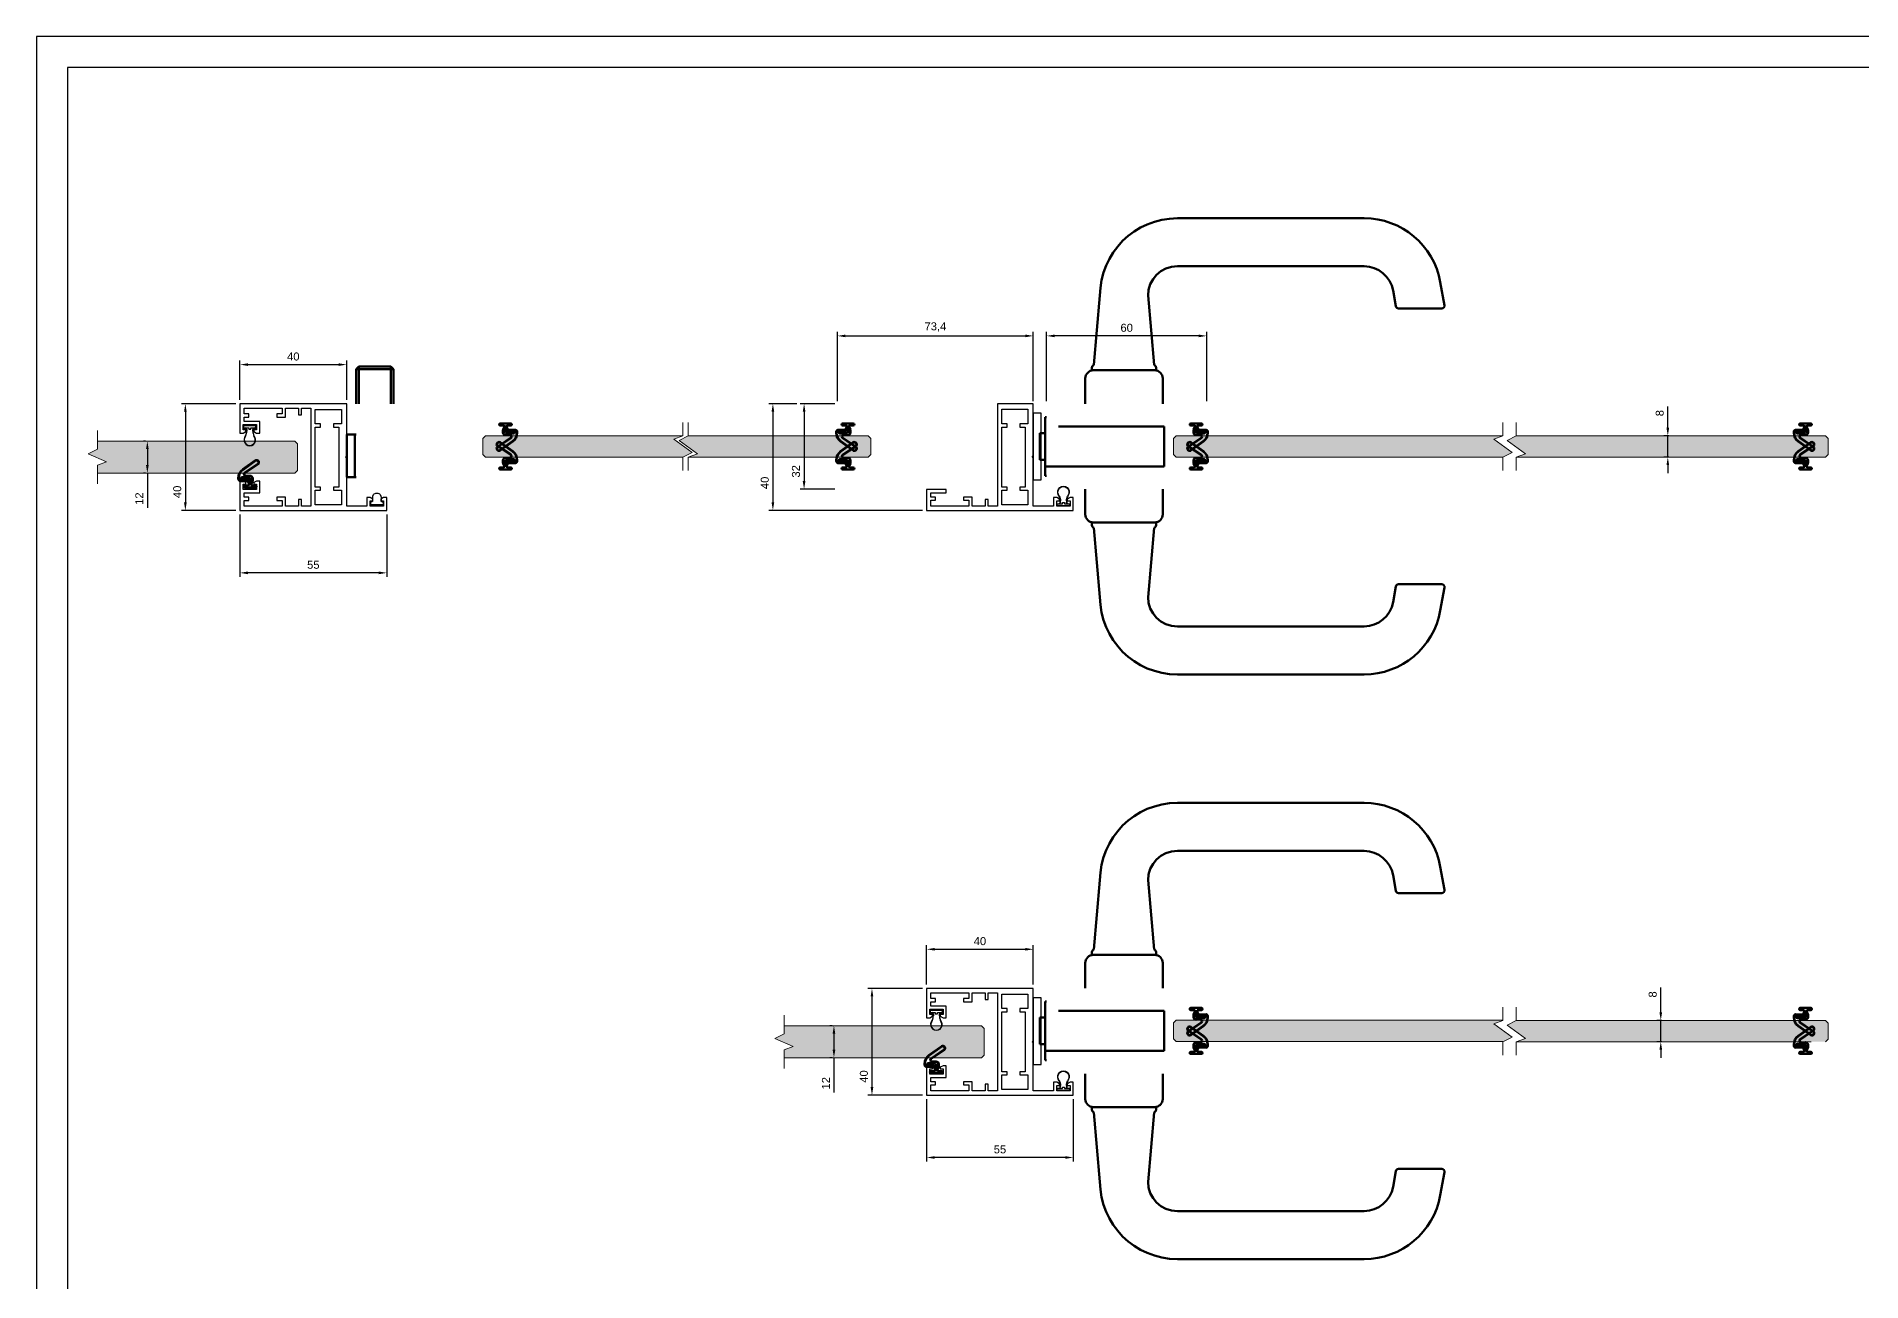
# Model space of a CAD drawing. Header units: millimetres. Extents: x 3290 to 5881, y 194 to 1035.
# Drawn here: x 4684 to 5368, y 569 to 1035 of the extents above; entities that cross this region are included whole.
import ezdxf

# ---------------------------------------------------------------- set-up
doc = ezdxf.new("R2010")
doc.units = ezdxf.units.MM
for name, color, linetype in [('48800_-_L2315', 7, 'Continuous'), ('48800_-_L3000', 7, 'Continuous'), ('Blocchi', 7, 'Continuous'), ('COMP', 41, 'Continuous'), ('FEMMINA_MIR', 7, 'Continuous'), ('MANIGLIA_HOPPE_P', 7, 'Continuous'), ('MASCHIO_MIR', 7, 'Continuous'), ('PARTENZA_VERTICA', 7, 'Continuous'), ('quote', 3, 'Continuous'), ('ROSETTA_PER_MANI', 7, 'Continuous'), ('SERRATURA_OMEC', 7, 'Continuous')]:
    doc.layers.add(name, color=color, linetype=linetype)
doc.layers.add('GLASS & JOINTS', color=250, linetype='Continuous', lineweight=13)
doc.layers.add('GLASS HATCH', color=7, linetype='Continuous', true_color=0xb8ffed, transparency=0.5)
doc.styles.get("Standard").update_dxf_attribs({"font": 'arial.ttf'})
doc.dimstyles.new('ISO-25$0', dxfattribs={"dimtxt": 3, "dimasz": 3, "dimexe": 1.5, "dimexo": 1.5, "dimgap": 1.5, "dimtad": 1, "dimtxsty": 'Standard', "dimcen": 2.5, "dimadec": 0, "dimazin": 0, "dimtfac": 1, "dimtmove": 0, "dimatfit": 3, "dimfxl": 1, "dimarcsym": 0})

# ---------------------------------------------------------------- blocks, each defined once
blk = doc.blocks.new('48750')
at = {"layer": 'COMP'}
for p, q in [((-3.8, 1.56), (-4.38, 1.84)), ((-1.46, 1.14), (-2.05, 1.14)), ((-4.38, -1.84), (-3.8, -1.56)), ((-2.05, -1.14), (-1.46, -1.14))]:
    blk.add_line(p, q, dxfattribs=at)
blk.add_lwpolyline([(-0.95, 1.75, -0.414214), (-1.45, 1.25), (-2.05, 1.25, -0.117054), (-3.75, 1.65), (-4.33, 1.94, 1.622467), (-4.33, -1.94), (-3.75, -1.65, -0.117054), (-2.05, -1.25), (-1.45, -1.25, -0.414214), (-0.95, -1.75), (-0.95, -2.41), (0, -2.41), (0, 2.41), (-0.95, 2.41)], format="xyb", close=True, dxfattribs=at)
blk.add_lwpolyline([(-0.1, 2.32), (-0.85, 2.32), (-0.85, 0.4), (-1.35, 0.4), (-1.35, -0.4), (-0.85, -0.4), (-0.85, -2.31), (-0.1, -2.31)], close=True, dxfattribs=at)
for centre, radius, start, end in [((-5.3, 0), 2.07, 63.29482, 296.70518), ((-2.05, 5.03), 3.89, 243.29482, 270), ((-1.46, 1.75), 0.61, 270, 0), ((-2.05, -5.03), 3.89, 90, 116.70518), ((-1.46, -1.75), 0.61, 0, 90)]:
    blk.add_arc(centre, radius, start, end, dxfattribs=at)
blk = doc.blocks.new('cassaporta Glass')
at = {"color": 4}
for p, q in [((20, 15), (15.2, 15)), ((15.2, 15), (15.2, 13.8)), ((15.2, 13.8), (15.77, 12.75)), ((16.4, 12.75), (16.4, 13.8)), ((16.4, 13.8), (18.4, 13.8)), ((18.4, 13.8), (18.4, 8.8)), ((20, -40), (20, 15)), ((15.77, 9.85), (15.2, 8.8)), ((15.2, 8.8), (15.2, 7.6)), ((15.2, 7.6), (18.4, 7.6)), ((15.77, 12.75), (16.4, 12.75)), ((16.4, 9.85), (15.77, 9.85)), ((16.4, 8.8), (16.4, 9.85)), ((18.4, 8.8), (16.4, 8.8)), ((18.4, 7.6), (18.4, 0)), ((-0.4, 0), (-20, 0)), ((-20, 0), (-20, -40)), ((-17.9, -11.8), (-17.9, -2)), ((-17.9, -2), (-12.45, -2)), ((-12.45, -2), (-12.45, -5)), ((-12.45, -5), (-11.25, -5)), ((-11.25, -5), (-11.25, -3)), ((-11.25, -3), (11.25, -3)), ((0, -0.4), (-0.4, 0)), ((0.4, 0), (0, -0.4)), ((18.4, 0), (0.4, 0)), ((11.25, -3), (11.25, -5)), ((11.25, -5), (12.45, -5)), ((12.45, -5), (12.45, -2)), ((12.45, -2), (17.9, -2)), ((17.9, -2), (17.9, -11.8)), ((-18.4, -16.9), (-18.4, -13.4)), ((-18.4, -13.4), (18.4, -13.4)), ((-12.45, -11.8), (-17.9, -11.8)), ((-11.25, -9.8), (-12.45, -9.8)), ((-12.45, -9.8), (-12.45, -11.8)), ((-11.25, -11.8), (-11.25, -9.8)), ((11.25, -11.8), (-11.25, -11.8)), ((12.45, -9.8), (11.25, -9.8)), ((11.25, -9.8), (11.25, -11.8)), ((12.45, -11.8), (12.45, -9.8)), ((17.9, -11.8), (12.45, -11.8)), ((18.4, -13.4), (18.4, -16.9)), ((-15.9, -16.9), (-18.4, -16.9)), ((-18.4, -22.95), (-18.4, -18.1)), ((-18.4, -18.1), (-15.9, -18.1)), ((-15.9, -18.1), (-15.9, -16.9)), ((18.4, -16.9), (15.9, -16.9)), ((15.9, -16.9), (15.9, -18.1)), ((15.9, -18.1), (18.4, -18.1)), ((18.4, -18.1), (18.4, -22.95)), ((-15, -22.95), (-18.4, -22.95)), ((-18.4, -38.4), (-18.4, -24.15)), ((-18.4, -24.15), (-16.2, -24.15)), ((-16.2, -24.15), (-16.2, -26.15)), ((-16.2, -26.15), (-15, -26.15)), ((-15, -26.15), (-15, -22.95)), ((18.4, -22.95), (15, -22.95)), ((15, -22.95), (15, -26.15)), ((15, -26.15), (16.2, -26.15)), ((16.2, -26.15), (16.2, -24.15)), ((16.2, -24.15), (18.4, -24.15)), ((18.4, -24.15), (18.4, -38.4)), ((-9, -32.6), (-13.4, -32.6)), ((-13.4, -32.6), (-13.4, -38.4)), ((-12.2, -38.8), (-12.2, -33.8)), ((-12.2, -33.8), (-10.2, -33.8)), ((-10.2, -33.8), (-10.2, -34.85)), ((-9.58, -34.85), (-9, -33.8)), ((-9, -33.8), (-9, -32.6)), ((13.4, -32.6), (9, -32.6)), ((9, -32.6), (9, -33.8)), ((9, -33.8), (9.57, -34.85)), ((10.2, -34.85), (10.2, -33.8)), ((10.2, -33.8), (12.2, -33.8)), ((12.2, -33.8), (12.2, -38.8)), ((13.4, -38.4), (13.4, -32.6)), ((-20, -40), (-9, -40)), ((-16.2, -38.4), (-18.4, -38.4)), ((-15, -36.7), (-16.2, -36.7)), ((-16.2, -36.7), (-16.2, -38.4)), ((-15, -38.4), (-15, -36.7)), ((-13.4, -38.4), (-15, -38.4)), ((-10.2, -38.8), (-12.2, -38.8)), ((-10.2, -34.85), (-9.58, -34.85)), ((-9.58, -37.75), (-10.2, -37.75)), ((-10.2, -37.75), (-10.2, -38.8)), ((-9, -38.8), (-9.58, -37.75)), ((-9, -40), (-9, -38.8)), ((9.57, -37.75), (9, -38.8)), ((9, -38.8), (9, -40)), ((9, -40), (20, -40)), ((9.57, -34.85), (10.2, -34.85)), ((10.2, -37.75), (9.57, -37.75)), ((10.2, -38.8), (10.2, -37.75)), ((12.2, -38.8), (10.2, -38.8)), ((15, -38.4), (13.4, -38.4)), ((16.2, -36.7), (15, -36.7)), ((15, -36.7), (15, -38.4)), ((16.2, -38.4), (16.2, -36.7)), ((18.4, -38.4), (16.2, -38.4))]:
    blk.add_line(p, q, dxfattribs=at)
blk = doc.blocks.new('cerniera bilico')
at = {"layer": 'FEMMINA_MIR', "color": 7, "linetype": 'Continuous', "lineweight": 50}
for p, q in [((-16.5, 33.5), (-17.5, 32.5)), ((-17.5, 32.5), (-17.5, 19.5)), ((-16.5, 32.5), (-17.5, 32.5)), ((-4.5, 33.5), (-16.5, 33.5)), ((-16.5, 33.5), (-16.5, 32.5)), ((-16.5, 32.5), (-4.5, 32.5)), ((-16.5, 19.5), (-16.5, 32.5)), ((-3.5, 32.5), (-4.5, 33.5)), ((-4.5, 32.5), (-4.5, 33.5)), ((-4.5, 32.5), (-4.5, 19.5)), ((-3.5, 32.5), (-4.5, 32.5)), ((-3.5, 19.5), (-3.5, 32.5))]:
    blk.add_line(p, q, dxfattribs=at)
at = {"layer": 'MASCHIO_MIR', "color": 7, "linetype": 'Continuous', "lineweight": 50}
for p, q in [((-3, 8), (-3.5, 8)), ((-3, -8), (-3, 8)), ((0, 8), (-3, 8)), ((0, 8), (0, -8)), ((-3.5, -8), (-3, -8)), ((0, -8), (-3, -8))]:
    blk.add_line(p, q, dxfattribs=at)
blk = doc.blocks.new('Cartiglio A3')
at = {"color": 6}
for points in [[(0, 726.876), (0, 0), (1034.376, 0), (1034.376, 726.876)], [(10, 716.876), (10, 10), (1024.376, 10), (1024.376, 716.876)]]:
    blk.add_lwpolyline(points, close=True, dxfattribs=at)
blk = doc.blocks.new('*D106')
at = {"layer": 'Defpoints', "color": 0, "transparency": 16777216}
for p in [(5057.65, 693.27), (5017.65, 678.6), (5057.65, 678.6)]:
    blk.add_point(p, dxfattribs=at)
at = {"layer": 'quote', "color": 0, "lineweight": -2, "transparency": 16777216}
for p, q in [((5017.65, 680.1), (5017.65, 694.77)), ((5020.65, 693.27), (5054.65, 693.27)), ((5057.65, 680.1), (5057.65, 694.77))]:
    blk.add_line(p, q, dxfattribs=at)
at = {"layer": 'quote', "color": 0, "transparency": 16777216}
for points in [[(5020.65, 693.77), (5020.65, 692.77), (5017.65, 693.27)], [(5054.65, 693.77), (5054.65, 692.77), (5057.65, 693.27)]]:
    blk.add_solid(points, dxfattribs=at)
at = {"layer": 'quote', "color": 0, "transparency": 16777216, "insert": (5037.65, 696.3), "char_height": 3, "attachment_point": 5}
blk.add_mtext('40', dxfattribs=at)
blk = doc.blocks.new('*D107')
at = {"layer": 'Defpoints', "color": 0, "transparency": 16777216}
for p in [(5017.65, 638.6), (5072.65, 638.6), (5017.65, 615.21)]:
    blk.add_point(p, dxfattribs=at)
at = {"layer": 'quote', "color": 0, "lineweight": -2, "transparency": 16777216}
for p, q in [((5017.65, 637.1), (5017.65, 613.71)), ((5072.65, 637.1), (5072.65, 613.71)), ((5069.65, 615.21), (5020.65, 615.21))]:
    blk.add_line(p, q, dxfattribs=at)
at = {"layer": 'quote', "color": 0, "transparency": 16777216}
for points in [[(5020.65, 615.71), (5020.65, 614.71), (5017.65, 615.21)], [(5069.65, 615.71), (5069.65, 614.71), (5072.65, 615.21)]]:
    blk.add_solid(points, dxfattribs=at)
at = {"layer": 'quote', "color": 0, "transparency": 16777216, "insert": (5045.15, 618.24), "char_height": 3, "attachment_point": 5}
blk.add_mtext('55', dxfattribs=at)
blk = doc.blocks.new('*D108')
at = {"layer": 'Defpoints', "color": 0, "transparency": 16777216}
for p in [(5017.65, 678.6), (4997.18, 638.6), (5017.65, 638.6)]:
    blk.add_point(p, dxfattribs=at)
at = {"layer": 'quote', "color": 0, "lineweight": -2, "transparency": 16777216}
for p, q in [((5016.15, 678.6), (4995.68, 678.6)), ((4997.18, 675.6), (4997.18, 641.6)), ((5016.15, 638.6), (4995.68, 638.6))]:
    blk.add_line(p, q, dxfattribs=at)
at = {"layer": 'quote', "color": 0, "transparency": 16777216}
for points in [[(4996.68, 675.6), (4997.68, 675.6), (4997.18, 678.6)], [(4996.68, 641.6), (4997.68, 641.6), (4997.18, 638.6)]]:
    blk.add_solid(points, dxfattribs=at)
at = {"layer": 'quote', "color": 0, "transparency": 16777216, "insert": (4994.15, 645.57), "char_height": 3, "attachment_point": 5, "rotation": 90}
blk.add_mtext('40', dxfattribs=at)
blk = doc.blocks.new('*D84')
at = {"layer": 'Defpoints', "color": 0, "transparency": 16777216}
for p in [(5292.83, 666.6), (5294.73, 666.6), (5294.73, 658.6)]:
    blk.add_point(p, dxfattribs=at)
at = {"layer": 'quote', "color": 0, "lineweight": -2, "transparency": 16777216}
for p, q in [((5292.83, 669.6), (5292.83, 678.91)), ((5293.23, 666.6), (5291.33, 666.6)), ((5292.83, 658.6), (5292.83, 666.6)), ((5293.23, 658.6), (5291.33, 658.6)), ((5292.83, 655.6), (5292.83, 652.6))]:
    blk.add_line(p, q, dxfattribs=at)
at = {"layer": 'quote', "color": 0, "transparency": 16777216}
for points in [[(5292.33, 669.6), (5293.33, 669.6), (5292.83, 666.6)], [(5292.33, 655.6), (5293.33, 655.6), (5292.83, 658.6)]]:
    blk.add_solid(points, dxfattribs=at)
at = {"layer": 'quote', "color": 0, "transparency": 16777216, "insert": (5289.8, 675.76), "char_height": 3, "attachment_point": 5, "rotation": 90}
blk.add_mtext(' 8', dxfattribs=at)
blk = doc.blocks.new('*D85')
at = {"layer": 'Defpoints', "color": 0, "transparency": 16777216}
for p in [(5295.47, 885.76), (5297.37, 885.76), (5297.37, 877.76)]:
    blk.add_point(p, dxfattribs=at)
at = {"layer": 'quote', "color": 0, "lineweight": -2, "transparency": 16777216}
for p, q in [((5295.47, 888.76), (5295.47, 896.74)), ((5295.87, 885.76), (5293.97, 885.76)), ((5295.47, 877.76), (5295.47, 885.76)), ((5295.87, 877.76), (5293.97, 877.76)), ((5295.47, 874.76), (5295.47, 871.76))]:
    blk.add_line(p, q, dxfattribs=at)
at = {"layer": 'quote', "color": 0, "transparency": 16777216}
for points in [[(5294.97, 888.76), (5295.97, 888.76), (5295.47, 885.76)], [(5294.97, 874.76), (5295.97, 874.76), (5295.47, 877.76)]]:
    blk.add_solid(points, dxfattribs=at)
at = {"layer": 'quote', "color": 0, "transparency": 16777216, "insert": (5292.44, 894.25), "char_height": 3, "attachment_point": 5, "rotation": 90}
blk.add_mtext('8', dxfattribs=at)
blk = doc.blocks.new('*D90')
at = {"layer": 'Defpoints', "color": 0, "transparency": 16777216}
for p in [(4726.37, 883.76), (4725.58, 871.76), (4726.37, 871.76)]:
    blk.add_point(p, dxfattribs=at)
at = {"layer": 'quote', "color": 0, "lineweight": -2, "transparency": 16777216}
for p, q in [((4724.87, 883.76), (4724.08, 883.76)), ((4725.58, 880.76), (4725.58, 874.76)), ((4724.87, 871.76), (4724.08, 871.76)), ((4725.58, 871.76), (4725.58, 858.7))]:
    blk.add_line(p, q, dxfattribs=at)
at = {"layer": 'quote', "color": 0, "transparency": 16777216}
for points in [[(4725.08, 880.76), (4726.08, 880.76), (4725.58, 883.76)], [(4725.08, 874.76), (4726.08, 874.76), (4725.58, 871.76)]]:
    blk.add_solid(points, dxfattribs=at)
at = {"layer": 'quote', "color": 0, "transparency": 16777216, "insert": (4722.57, 862.19), "char_height": 3, "attachment_point": 5, "rotation": 90}
blk.add_mtext('12 ', dxfattribs=at)
blk = doc.blocks.new('*D91')
at = {"layer": 'Defpoints', "color": 0, "transparency": 16777216}
for p in [(4800.29, 912.43), (4760.29, 897.76), (4800.29, 897.76)]:
    blk.add_point(p, dxfattribs=at)
at = {"layer": 'quote', "color": 0, "lineweight": -2, "transparency": 16777216}
for p, q in [((4760.29, 899.26), (4760.29, 913.93)), ((4763.29, 912.43), (4797.29, 912.43)), ((4800.29, 899.26), (4800.29, 913.93))]:
    blk.add_line(p, q, dxfattribs=at)
at = {"layer": 'quote', "color": 0, "transparency": 16777216}
for points in [[(4763.29, 912.93), (4763.29, 911.93), (4760.29, 912.43)], [(4797.29, 912.93), (4797.29, 911.93), (4800.29, 912.43)]]:
    blk.add_solid(points, dxfattribs=at)
at = {"layer": 'quote', "color": 0, "transparency": 16777216, "insert": (4780.29, 915.46), "char_height": 3, "attachment_point": 5}
blk.add_mtext('40', dxfattribs=at)
blk = doc.blocks.new('*D92')
at = {"layer": 'Defpoints', "color": 0, "transparency": 16777216}
for p in [(4760.29, 857.76), (4815.29, 857.76), (4760.29, 834.37)]:
    blk.add_point(p, dxfattribs=at)
at = {"layer": 'quote', "color": 0, "lineweight": -2, "transparency": 16777216}
for p, q in [((4760.29, 856.26), (4760.29, 832.87)), ((4815.29, 856.26), (4815.29, 832.87)), ((4812.29, 834.37), (4763.29, 834.37))]:
    blk.add_line(p, q, dxfattribs=at)
at = {"layer": 'quote', "color": 0, "transparency": 16777216}
for points in [[(4763.29, 834.87), (4763.29, 833.87), (4760.29, 834.37)], [(4812.29, 834.87), (4812.29, 833.87), (4815.29, 834.37)]]:
    blk.add_solid(points, dxfattribs=at)
at = {"layer": 'quote', "color": 0, "transparency": 16777216, "insert": (4787.79, 837.39), "char_height": 3, "attachment_point": 5}
blk.add_mtext('55', dxfattribs=at)
blk = doc.blocks.new('*D93')
at = {"layer": 'Defpoints', "color": 0, "transparency": 16777216}
for p in [(4760.29, 897.76), (4739.83, 857.76), (4760.29, 857.76)]:
    blk.add_point(p, dxfattribs=at)
at = {"layer": 'quote', "color": 0, "lineweight": -2, "transparency": 16777216}
for p, q in [((4758.79, 897.76), (4738.33, 897.76)), ((4739.83, 894.76), (4739.83, 860.76)), ((4758.79, 857.76), (4738.33, 857.76))]:
    blk.add_line(p, q, dxfattribs=at)
at = {"layer": 'quote', "color": 0, "transparency": 16777216}
for points in [[(4739.33, 894.76), (4740.33, 894.76), (4739.83, 897.76)], [(4739.33, 860.76), (4740.33, 860.76), (4739.83, 857.76)]]:
    blk.add_solid(points, dxfattribs=at)
at = {"layer": 'quote', "color": 0, "transparency": 16777216, "insert": (4736.8, 864.73), "char_height": 3, "attachment_point": 5, "rotation": 90}
blk.add_mtext('40', dxfattribs=at)
blk = doc.blocks.new('*D98')
at = {"layer": 'Defpoints', "color": 0, "transparency": 16777216}
for p in [(5057.65, 923.2), (4984.25, 897.26), (5057.65, 897.26)]:
    blk.add_point(p, dxfattribs=at)
at = {"layer": 'quote', "color": 0, "lineweight": -2, "transparency": 16777216}
for p, q in [((4984.25, 898.76), (4984.25, 924.7)), ((5057.65, 898.76), (5057.65, 924.7)), ((4987.25, 923.2), (5054.65, 923.2))]:
    blk.add_line(p, q, dxfattribs=at)
at = {"layer": 'quote', "color": 0, "transparency": 16777216}
for points in [[(4987.25, 923.7), (4987.25, 922.7), (4984.25, 923.2)], [(5054.65, 923.7), (5054.65, 922.7), (5057.65, 923.2)]]:
    blk.add_solid(points, dxfattribs=at)
at = {"layer": 'quote', "color": 0, "transparency": 16777216, "insert": (5020.95, 926.51), "char_height": 3, "attachment_point": 5}
blk.add_mtext('73,4', dxfattribs=at)
blk = doc.blocks.new('*D99')
at = {"layer": 'Defpoints', "color": 0, "transparency": 16777216}
for p in [(5062.65, 923.2), (5062.65, 897.29), (5122.65, 897.29)]:
    blk.add_point(p, dxfattribs=at)
at = {"layer": 'quote', "color": 0, "lineweight": -2, "transparency": 16777216}
for p, q in [((5062.65, 898.79), (5062.65, 924.7)), ((5122.65, 898.79), (5122.65, 924.7)), ((5119.65, 923.2), (5065.65, 923.2))]:
    blk.add_line(p, q, dxfattribs=at)
at = {"layer": 'quote', "color": 0, "transparency": 16777216}
for points in [[(5065.65, 923.7), (5065.65, 922.7), (5062.65, 923.2)], [(5119.65, 923.7), (5119.65, 922.7), (5122.65, 923.2)]]:
    blk.add_solid(points, dxfattribs=at)
at = {"layer": 'quote', "color": 0, "transparency": 16777216, "insert": (5092.65, 926.23), "char_height": 3, "attachment_point": 5}
blk.add_mtext('60', dxfattribs=at)
blk = doc.blocks.new('*D100')
at = {"layer": 'Defpoints', "color": 0, "transparency": 16777216}
for p in [(4984.75, 897.76), (4971.74, 865.76), (4984.75, 865.76)]:
    blk.add_point(p, dxfattribs=at)
at = {"layer": 'quote', "color": 0, "lineweight": -2, "transparency": 16777216}
for p, q in [((4983.25, 897.76), (4970.24, 897.76)), ((4971.74, 894.76), (4971.74, 868.76)), ((4983.25, 865.76), (4970.24, 865.76))]:
    blk.add_line(p, q, dxfattribs=at)
at = {"layer": 'quote', "color": 0, "transparency": 16777216}
for points in [[(4971.24, 894.76), (4972.24, 894.76), (4971.74, 897.76)], [(4971.24, 868.76), (4972.24, 868.76), (4971.74, 865.76)]]:
    blk.add_solid(points, dxfattribs=at)
at = {"layer": 'quote', "color": 0, "transparency": 16777216, "insert": (4968.7, 872.43), "char_height": 3, "attachment_point": 5, "rotation": 90}
blk.add_mtext('32', dxfattribs=at)
blk = doc.blocks.new('*D134')
at = {"layer": 'Defpoints', "color": 0, "transparency": 16777216}
for p in [(4970.49, 897.76), (4960.04, 857.79), (5017.65, 857.79)]:
    blk.add_point(p, dxfattribs=at)
at = {"layer": 'quote', "color": 0, "lineweight": -2, "transparency": 16777216}
for p, q in [((4968.99, 897.76), (4958.54, 897.76)), ((4960.04, 894.76), (4960.04, 860.79)), ((5016.15, 857.79), (4958.54, 857.79))]:
    blk.add_line(p, q, dxfattribs=at)
at = {"layer": 'quote', "color": 0, "transparency": 16777216}
for points in [[(4959.54, 894.76), (4960.54, 894.76), (4960.04, 897.76)], [(4959.54, 860.79), (4960.54, 860.79), (4960.04, 857.79)]]:
    blk.add_solid(points, dxfattribs=at)
at = {"layer": 'quote', "color": 0, "transparency": 16777216, "insert": (4957.01, 868.1), "char_height": 3, "attachment_point": 5, "rotation": 90}
blk.add_mtext('40', dxfattribs=at)
blk = doc.blocks.new('guarnizione 48400')
at = {"color": 2}
for p, q in [((5302.44, -554.77), (5302.44, -556.02)), ((5305.16, -556.02), (5305.16, -554.75))]:
    blk.add_line(p, q, dxfattribs=at)
blk.add_lwpolyline([(5305.49, -554.51), (5305.8, -554.51), (5305.8, -553.53), (5301.8, -553.53), (5301.8, -554.52), (5302.11, -554.51)], dxfattribs=at)
for centre, radius, start, end in [((5302.14, -554.88), 0.37, 65.58091, 94.47944), ((5302.19, -554.77), 0.251, 33.61153, 65.40027), ((5302.19, -554.77), 0.252, 1.89589, 33.61466), ((5305.4, -554.77), 0.241, 133.60264, 176.77436), ((5305.45, -554.85), 0.337, 107.17697, 130.29414), ((5305.45, -554.85), 0.337, 84.03383, 107.17436), ((5303.81, -555.96), 1.37, 182.30304, 207.30672), ((5303.8, -555.96), 1.36, 207.30439, 232.34747), ((5303.8, -555.97), 1.36, 232.34848, 257.43836), ((5303.8, -555.97), 1.36, 257.44201, 282.55245), ((5303.8, -555.97), 1.36, 282.5561, 307.64599), ((5303.8, -555.96), 1.36, 307.647, 332.69009), ((5303.8, -555.96), 1.37, 332.68776, 357.69145)]:
    blk.add_arc(centre, radius, start, end, dxfattribs=at)
blk = doc.blocks.new('48800')
at = {"layer": '48800_-_L3000', "linetype": 'Continuous', "lineweight": 5}
h = blk.add_hatch(dxfattribs=at)
h.set_pattern_fill('LINE', color=3, scale=2, angle=45, style=0)
h.set_pattern_definition([(45, (-6239.775, -3270.2284), (-4.490128, 4.490128), [])])
edge = h.paths.add_edge_path()
edge.add_arc((9.4, 2.41), 0.897, 334.12953, 494.36432)
edge.add_line((8.77, 3.05), (5.44, -1.86))
edge.add_arc((4.92, -1.52), 0.632, 270, 326.69915, ccw=False)
edge.add_arc((5, -1.51), 0.64, 180.31288, 262.86787, ccw=False)
edge.add_line((4.36, -1.52), (4.39, -0.03))
edge.add_arc((3.39, -0.03), 1, 0, 90)
edge.add_line((3.39, 0.97), (2.4, 0.97))
edge.add_arc((2.4, 0.71), 0.253, 90, 120)
edge.add_line((2.27, 0.93), (1.59, 0.54))
edge.add_arc((1.47, 0.76), 0.253, 270, 300, ccw=False)
edge.add_line((1.47, 0.51), (1.01, 0.51))
edge.add_line((1.01, 0.51), (1.01, 0.41))
edge.add_line((1.01, 0.41), (1.47, 0.41))
edge.add_arc((1.47, 0.76), 0.353, 270, 300)
edge.add_line((1.64, 0.45), (2.32, 0.85))
edge.add_arc((2.4, 0.71), 0.153, 90, 120, ccw=False)
edge.add_line((2.4, 0.87), (3.39, 0.87))
edge.add_arc((3.39, -0.03), 0.9, 0.06989, 90, ccw=False)
edge.add_line((4.29, -0.03), (4.26, -1.51))
edge.add_arc((5, -1.51), 0.74, 180.20051, 263.35004)
edge.add_arc((4.92, -1.52), 0.732, 269.51182, 326.6433)
edge.add_line((5.53, -1.92), (8.85, 2.99))
edge.add_arc((9.4, 2.41), 0.797, -25.27845, 133.65847, ccw=False)
edge.add_line((10.12, 2.07), (6.71, -2.69))
edge.add_arc((3.54, -0.42), 3.9, 270, 324.43426, ccw=False)
edge.add_line((3.54, -4.32), (3.25, -4.32))
edge.add_arc((3.27, -3.48), 0.839, 196.69401, 268.73177, ccw=False)
edge.add_line((2.47, -3.72), (2.5, -1.15))
edge.add_arc((2.15, -1.15), 0.353, 359.88621, 420)
edge.add_line((2.32, -0.85), (1.64, -0.45))
edge.add_arc((1.47, -0.76), 0.353, 60, 90)
edge.add_line((1.47, -0.41), (1.01, -0.41))
edge.add_line((1.01, -0.41), (1.01, -0.51))
edge.add_line((1.01, -0.51), (1.47, -0.51))
edge.add_arc((1.47, -0.76), 0.253, 60, 90, ccw=False)
edge.add_line((1.59, -0.54), (2.27, -0.93))
edge.add_arc((2.15, -1.15), 0.253, 0, 60, ccw=False)
edge.add_line((2.4, -1.15), (2.37, -3.74))
edge.add_arc((3.27, -3.48), 0.939, 195.73271, 268.8012)
edge.add_line((3.25, -4.42), (3.54, -4.42))
edge.add_arc((3.54, -0.42), 4, 270, 324.43426)
edge.add_line((6.8, -2.75), (10.2, 2.02))
at = {"layer": '48800_-_L2315', "color": 3, "linetype": 'Continuous', "lineweight": 50}
for p, q in [((2.37, 0.86), (2.37, 0.81)), ((2.37, 0.38), (2.37, 0.33)), ((3.25, 0.87), (3.25, 0.82)), ((2.37, -0.45), (2.37, -0.5)), ((2.37, -0.81), (2.37, -0.88)), ((3.25, -0.09), (3.25, -0.17)), ((3.25, -3.38), (3.25, -3.43)), ((3.25, -4.27), (3.25, -4.32))]:
    blk.add_line(p, q, dxfattribs=at)
at = {"layer": '48800_-_L3000', "color": 3, "linetype": 'Continuous', "lineweight": 50}
for p, q in [((0, 2.02), (0, -2.02)), ((0.76, 0.63), (0.76, 2.02)), ((1.47, 0.51), (1.01, 0.51)), ((1.01, 0.51), (1.01, 0.41)), ((1.01, 0.41), (1.47, 0.41)), ((1.96, 0.38), (1.01, 0.38)), ((2.27, 0.93), (1.59, 0.54)), ((1.64, 0.45), (2.32, 0.85)), ((2.35, 0.8), (1.7, 0.43)), ((1.7, 0.43), (1.96, 0.43)), ((3.39, 0.97), (2.4, 0.97)), ((2.4, 0.87), (3.39, 0.87)), ((3.39, 0.82), (2.4, 0.82)), ((8.77, 3.05), (5.44, -1.86)), ((5.53, -1.92), (8.85, 2.99)), ((8.88, 2.95), (5.57, -1.95)), ((6.67, -2.66), (10.07, 2.09)), ((10.12, 2.07), (6.71, -2.69)), ((6.8, -2.75), (10.2, 2.02)), ((0.76, -2.02), (0.76, -0.63)), ((1.01, -0.38), (2, -0.38)), ((1.47, -0.41), (1.01, -0.41)), ((1.01, -0.41), (1.01, -0.51)), ((1.01, -0.51), (1.47, -0.51)), ((1.59, -0.54), (2.27, -0.93)), ((2.32, -0.85), (1.64, -0.45)), ((2, -0.43), (1.7, -0.43)), ((1.7, -0.43), (2.35, -0.8)), ((2.4, -1.15), (2.37, -3.74)), ((2.47, -3.72), (2.5, -1.15)), ((2.55, -1.15), (2.52, -3.72)), ((2.95, -3.02), (2.95, -1.38)), ((3, -1.38), (3, -3.02)), ((3.25, -4.27), (3.54, -4.27)), ((3.54, -4.32), (3.25, -4.32)), ((3.25, -4.42), (3.54, -4.42)), ((3.76, -3.02), (3.76, -1.42)), ((3.81, -1.42), (3.81, -3.02)), ((4.21, -1.51), (4.24, -0.03)), ((4.29, -0.03), (4.26, -1.51)), ((4.36, -1.52), (4.39, -0.03))]:
    blk.add_line(p, q, dxfattribs=at)
for centre, radius, start, end in [((0.38, 2.02), 0.379, 0, 180), ((1.01, 0.63), 0.253, 180, 270), ((1.47, 0.76), 0.253, 270, 300), ((1.47, 0.76), 0.353, 270, 300), ((1.96, -1.42), 1.85, 0, 90), ((1.96, -1.42), 1.8, 0, 90), ((2.4, 0.71), 0.253, 90, 120), ((2.4, 0.71), 0.153, 90, 120), ((2.4, 0.71), 0.103, 90, 120), ((3.39, -0.03), 1, 0, 90), ((3.39, -0.03), 0.9, 0.06989, 90), ((3.39, -0.03), 0.85, 0.10937, 90), ((9.4, 2.41), 0.897, 334.12953, 134.36432), ((9.4, 2.41), 0.797, 334.72155, 133.65847), ((9.4, 2.41), 0.747, 335.06135, 133.25328), ((0.38, -2.02), 0.379, 180, 0), ((1.01, -0.63), 0.253, 90, 180), ((1.47, -0.76), 0.353, 60, 90), ((1.47, -0.76), 0.253, 60, 90), ((2, -1.38), 1, 0, 90), ((2, -1.38), 0.95, 0, 90), ((2.15, -1.15), 0.253, 0, 60), ((2.15, -1.15), 0.353, 359.88621, 60), ((2.15, -1.15), 0.403, 359.84598, 60), ((3.27, -3.48), 0.939, 195.73271, 268.8012), ((3.27, -3.48), 0.839, 196.69401, 268.73177), ((3.27, -3.48), 0.789, 197.24238, 268.6922), ((3.38, -3.02), 0.429, 180, 0), ((3.38, -3.02), 0.379, 180, 0), ((3.54, -0.42), 3.85, 270, 324.43426), ((3.54, -0.42), 3.9, 270, 324.43426), ((3.54, -0.42), 4, 270, 324.43426), ((5, -1.51), 0.79, 180.15251, 263.54516), ((5, -1.51), 0.74, 180.20051, 263.35004), ((5, -1.51), 0.64, 180.31288, 262.86787), ((4.92, -1.52), 0.732, 269.51182, 326.6433), ((4.92, -1.52), 0.782, 269.31452, 326.61948), ((4.92, -1.52), 0.632, 270, 326.69915)]:
    blk.add_arc(centre, radius, start, end, dxfattribs=at)
at = {"layer": 'PARTENZA_VERTICA', "color": 3, "linetype": 'Continuous', "lineweight": 50}
for p, q in [((2.2, 0.72), (2.2, 0.77)), ((2.2, 0.36), (2.2, 0.41)), ((2.2, -0.45), (2.2, -0.4)), ((2.2, -0.77), (2.2, -0.72))]:
    blk.add_line(p, q, dxfattribs=at)
blk = doc.blocks.new('*D135')
at = {"layer": 'Defpoints', "color": 0, "transparency": 16777216}
for p in [(4983.72, 664.6), (4982.93, 652.6), (4983.72, 652.6)]:
    blk.add_point(p, dxfattribs=at)
at = {"layer": 'quote', "color": 0, "lineweight": -2, "transparency": 16777216}
for p, q in [((4982.22, 664.6), (4981.43, 664.6)), ((4982.93, 661.6), (4982.93, 655.6)), ((4982.22, 652.6), (4981.43, 652.6)), ((4982.93, 652.6), (4982.93, 639.54))]:
    blk.add_line(p, q, dxfattribs=at)
at = {"layer": 'quote', "color": 0, "transparency": 16777216}
for points in [[(4982.43, 661.6), (4983.43, 661.6), (4982.93, 664.6)], [(4982.43, 655.6), (4983.43, 655.6), (4982.93, 652.6)]]:
    blk.add_solid(points, dxfattribs=at)
at = {"layer": 'quote', "color": 0, "transparency": 16777216, "insert": (4979.92, 643.03), "char_height": 3, "attachment_point": 5, "rotation": 90}
blk.add_mtext('12 ', dxfattribs=at)

msp = doc.modelspace()

# ---------------------------------------------------------------- hatches: boundary and pattern name
at = {"layer": 'GLASS HATCH'}
h = msp.add_hatch(color=256, dxfattribs=at)
h.dxf.hatch_style = 1
h.paths.add_polyline_path([(4780.894, 871.759), (4781.894, 872.759), (4781.894, 882.759), (4780.894, 883.759), (4706.889, 883.759), (4706.889, 880.777), (4703.454, 879.027), (4710.323, 876.027), (4706.889, 874.777), (4706.889, 871.759)])
h = msp.add_hatch(color=256, dxfattribs=at)
h.dxf.hatch_style = 1
h.paths.add_polyline_path([(4926.335, 877.795), (4929.734, 879.527), (4922.866, 884.527), (4926.3, 885.777), (4926.3, 885.795), (4852.294, 885.795), (4851.294, 884.795), (4851.294, 878.795), (4852.294, 877.795)])
h = msp.add_hatch(color=256, dxfattribs=at)
h.dxf.hatch_style = 1
h.paths.add_polyline_path([(4995.746, 877.759), (4996.746, 878.759), (4996.746, 884.759), (4995.746, 885.759), (4928.3, 885.777), (4924.866, 884.027), (4931.734, 879.027), (4928.3, 877.759), (4941.647, 877.759)])
h = msp.add_hatch(color=256, dxfattribs=at)
h.dxf.hatch_style = 1
h.paths.add_polyline_path([(5233.651, 877.795), (5237.086, 879.545), (5230.217, 884.545), (5233.651, 885.795), (5235.151, 885.795), (5111.146, 885.795), (5110.146, 884.795), (5110.146, 878.795), (5111.146, 877.795)])
h = msp.add_hatch(color=256, dxfattribs=at)
h.dxf.hatch_style = 1
h.paths.add_polyline_path([(5354.597, 877.759), (5355.597, 878.759), (5355.597, 884.759), (5354.597, 885.759), (5238.651, 885.759), (5235.217, 884.009), (5242.086, 879.009), (5238.651, 877.759), (5250.498, 877.759)])
h = msp.add_hatch(color=256, dxfattribs=at)
h.dxf.hatch_style = 1
h.paths.add_polyline_path([(5038.246, 652.6), (5039.246, 653.6), (5039.246, 663.6), (5038.246, 664.6), (4964.24, 664.6), (4964.24, 661.618), (4960.806, 659.868), (4967.674, 656.868), (4964.24, 655.618), (4964.24, 652.6)])
h = msp.add_hatch(color=256, dxfattribs=at)
h.dxf.hatch_style = 1
h.paths.add_polyline_path([(5111.146, 666.636), (5110.146, 665.636), (5110.146, 659.636), (5111.146, 658.636), (5233.687, 658.636), (5237.086, 660.368), (5230.217, 665.368), (5233.651, 666.618), (5233.651, 666.636)])
h = msp.add_hatch(color=256, dxfattribs=at)
h.dxf.hatch_style = 1
h.paths.add_polyline_path([(5354.597, 658.6), (5355.597, 659.6), (5355.597, 665.6), (5354.597, 666.601), (5238.651, 666.618), (5235.217, 664.868), (5242.086, 659.868), (5238.651, 658.6)])

# ---------------------------------------------------------------- linework, layer by layer
at = {"color": 5}
for points in [[(5071.446, 861.395), (5071.446, 859.395), (5066.446, 859.395), (5066.446, 861.395), (5067.496, 861.395), (5067.496, 862.02), (5066.446, 862.595), (5065.246, 862.595), (5065.246, 859.395), (5057.646, 859.395), (5057.646, 877.395), (5057.246, 877.795), (5057.646, 878.195), (5057.646, 897.795), (5044.246, 897.795), (5044.246, 859.395), (5040.746, 859.395), (5040.746, 861.895), (5039.546, 861.895), (5039.546, 859.395), (5034.696, 859.395), (5034.696, 862.795), (5031.496, 862.795), (5031.496, 861.595), (5033.496, 861.595), (5033.496, 859.395), (5019.246, 859.395), (5019.246, 861.595), (5020.946, 861.595), (5020.946, 862.795), (5019.246, 862.795), (5019.246, 864.395), (5025.046, 864.395), (5025.046, 865.595), (5017.646, 865.595), (5017.646, 857.795), (5072.646, 857.795), (5072.646, 862.595), (5071.446, 862.595), (5070.396, 862.02), (5070.396, 861.395)], [(5055.646, 895.695), (5055.646, 890.245), (5052.646, 890.245), (5052.646, 889.045), (5054.646, 889.045), (5054.646, 866.545), (5052.646, 866.545), (5052.646, 865.345), (5055.646, 865.345), (5055.646, 859.895), (5045.846, 859.895), (5045.846, 865.345), (5047.846, 865.345), (5047.846, 866.545), (5045.846, 866.545), (5045.846, 889.045), (5047.846, 889.045), (5047.846, 890.245), (5045.846, 890.245), (5045.846, 895.695)]]:
    msp.add_lwpolyline(points, close=True, dxfattribs=at)
for points in [[(5057.646, 869.295), (5060.646, 869.295), (5060.646, 894.295), (5057.646, 894.295)], [(5057.646, 650.1), (5060.646, 650.1), (5060.646, 675.1), (5057.646, 675.1)]]:
    msp.add_lwpolyline(points, close=True)
at = {"layer": 'GLASS & JOINTS'}
for p, q in [((5111.146, 666.636), (5110.146, 665.636)), ((5110.146, 665.636), (5110.146, 659.636)), ((5233.651, 666.636), (5111.146, 666.636)), ((5354.597, 666.6), (5238.651, 666.618)), ((5355.597, 665.6), (5354.597, 666.6)), ((5355.597, 659.6), (5355.597, 665.6)), ((5110.146, 659.636), (5111.146, 658.636)), ((5111.146, 658.636), (5233.651, 658.636)), ((5238.651, 658.6), (5349.191, 658.6)), ((5354.597, 658.6), (5355.597, 659.6))]:
    msp.add_line(p, q, dxfattribs=at)
for points in [[(4926.3, 890.777), (4926.3, 885.777), (4922.866, 884.527), (4929.734, 879.527), (4926.3, 877.777), (4926.3, 872.777)], [(4928.3, 872.777), (4928.3, 877.777), (4931.734, 879.027), (4924.866, 884.027), (4928.3, 885.777), (4928.3, 890.777)], [(5233.651, 890.795), (5233.651, 885.795), (5230.217, 884.545), (5237.086, 879.545), (5233.651, 877.795), (5233.651, 872.795)], [(5238.651, 872.759), (5238.651, 877.759), (5242.086, 879.009), (5235.217, 884.009), (5238.651, 885.759), (5238.651, 890.759)], [(4706.889, 867.777), (4706.889, 874.777), (4710.323, 876.027), (4703.454, 879.027), (4706.889, 880.777), (4706.889, 887.777)], [(4706.889, 871.759), (4780.894, 871.759), (4781.894, 872.759), (4781.894, 882.759), (4780.894, 883.759), (4706.889, 883.759)], [(4926.3, 885.795), (4852.294, 885.795), (4851.294, 884.795), (4851.294, 878.795), (4852.294, 877.795), (4926.3, 877.795)], [(4928.3, 877.759), (4995.746, 877.759), (4996.746, 878.759), (4996.746, 884.759), (4995.746, 885.759), (4928.3, 885.759)], [(5233.651, 885.795), (5111.146, 885.795), (5110.146, 884.795), (5110.146, 878.795), (5111.146, 877.795), (5233.651, 877.795)], [(5238.651, 877.759), (5354.597, 877.759), (5355.597, 878.759), (5355.597, 884.759), (5354.597, 885.759), (5238.651, 885.759)], [(5233.651, 671.618), (5233.651, 666.618), (5230.217, 665.368), (5237.086, 660.368), (5233.651, 658.618), (5233.651, 653.618)], [(5238.651, 653.618), (5238.651, 658.618), (5242.086, 659.868), (5235.217, 664.868), (5238.651, 666.618), (5238.651, 671.618)], [(4964.24, 648.618), (4964.24, 655.618), (4967.674, 656.868), (4960.806, 659.868), (4964.24, 661.618), (4964.24, 668.618)], [(4964.24, 652.6), (5038.246, 652.6), (5039.246, 653.6), (5039.246, 663.6), (5038.246, 664.6), (4964.24, 664.6)]]:
    msp.add_lwpolyline(points, dxfattribs=at)
at = {"layer": 'MANIGLIA_HOPPE_P', "color": 7, "linetype": 'Continuous', "lineweight": 50}
for p, q in [((5181.646, 967.295), (5111.646, 967.295)), ((5111.646, 949.295), (5181.646, 949.295)), ((5082.646, 938.295), (5080.371, 912.295)), ((5102.92, 912.295), (5100.646, 938.295)), ((5192.479, 940.205), (5193.518, 934.309)), ((5211.735, 934.656), (5210.205, 943.331)), ((5194.503, 933.483), (5210.75, 933.483)), ((5079.646, 911.333), (5079.646, 910.295)), ((5103.646, 910.295), (5079.646, 910.295)), ((5103.646, 910.295), (5103.646, 911.333)), ((5079.646, 853.295), (5079.646, 852.256)), ((5079.646, 853.295), (5103.646, 853.295)), ((5080.371, 851.295), (5082.646, 825.295)), ((5100.646, 825.295), (5102.92, 851.295)), ((5103.646, 852.256), (5103.646, 853.295)), ((5193.518, 829.281), (5192.479, 823.385)), ((5210.75, 830.107), (5194.503, 830.107)), ((5210.367, 830.107), (5210.064, 830.107)), ((5210.205, 820.259), (5211.735, 828.934)), ((5181.646, 814.295), (5111.646, 814.295)), ((5111.646, 796.295), (5181.646, 796.295)), ((5181.646, 748.136), (5111.646, 748.136)), ((5111.646, 730.136), (5181.646, 730.136)), ((5082.646, 719.136), (5080.371, 693.136)), ((5102.92, 693.136), (5100.646, 719.136)), ((5192.479, 721.046), (5193.518, 715.15)), ((5211.735, 715.498), (5210.205, 724.172)), ((5194.503, 714.324), (5210.75, 714.324)), ((5079.646, 692.175), (5079.646, 691.136)), ((5103.646, 691.136), (5079.646, 691.136)), ((5103.646, 691.136), (5103.646, 692.175)), ((5079.646, 634.136), (5079.646, 633.098)), ((5079.646, 634.136), (5103.646, 634.136)), ((5080.371, 632.136), (5082.646, 606.136)), ((5100.646, 606.136), (5102.92, 632.136)), ((5103.646, 633.098), (5103.646, 634.136)), ((5193.518, 610.122), (5192.479, 604.226)), ((5210.75, 610.949), (5194.503, 610.949)), ((5210.367, 610.949), (5210.064, 610.949)), ((5210.205, 601.101), (5211.735, 609.775)), ((5181.646, 595.136), (5111.646, 595.136)), ((5111.646, 577.136), (5181.646, 577.136))]:
    msp.add_line(p, q, dxfattribs=at)
for centre, radius, start, end in [((5111.646, 938.295), 29, 90, 180), ((5181.646, 938.295), 29, 10, 90), ((5111.646, 938.295), 11, 90, 180), ((5181.646, 938.295), 11, 10, 90), ((5080.646, 911.333), 1, 105.94445, 180), ((5102.646, 911.333), 1, 360, 74.05555), ((5080.646, 852.256), 1, 180, 254.05555), ((5102.646, 852.256), 1, 285.94445, 360), ((5111.646, 825.295), 29, 180, 270), ((5111.646, 825.295), 11, 180, 270), ((5181.646, 825.295), 11, 270, 350), ((5181.646, 825.295), 29, 270, 350), ((5111.646, 719.136), 29, 90, 180), ((5181.646, 719.136), 29, 10, 90), ((5111.646, 719.136), 11, 90, 180), ((5181.646, 719.136), 11, 10, 90), ((5080.646, 692.175), 1, 105.94445, 180), ((5102.646, 692.175), 1, 360, 74.05555), ((5080.646, 633.098), 1, 180, 254.05555), ((5102.646, 633.098), 1, 285.94445, 360), ((5111.646, 606.136), 29, 180, 270), ((5111.646, 606.136), 11, 180, 270), ((5181.646, 606.136), 11, 270, 350), ((5181.646, 606.136), 29, 270, 350)]:
    msp.add_arc(centre, radius, start, end, dxfattribs=at)
for points, knots in [([(5193.518, 934.309), (5193.552, 934.097), (5193.801, 933.643), (5194.291, 933.479), (5194.503, 933.483)], [0, 0, 0, 0, 0.5030414, 1, 1, 1, 1]), ([(5210.75, 933.482), (5211, 933.474), (5211.635, 933.735), (5211.789, 934.409), (5211.735, 934.656)], [0, 0, 0, 0, 0.4969312, 1, 1, 1, 1]), ([(5194.503, 830.107), (5194.291, 830.111), (5193.801, 829.947), (5193.552, 829.492), (5193.518, 829.281)], [0, 0, 0, 0, 0.4969586, 1, 1, 1, 1]), ([(5211.735, 828.934), (5211.789, 829.181), (5211.635, 829.854), (5211, 830.116), (5210.75, 830.107)], [0, 0, 0, 0, 0.5030688, 1, 1, 1, 1]), ([(5193.518, 715.15), (5193.552, 714.939), (5193.801, 714.484), (5194.291, 714.321), (5194.503, 714.324)], [0, 0, 0, 0, 0.5030414, 1, 1, 1, 1]), ([(5210.75, 714.324), (5211, 714.315), (5211.635, 714.577), (5211.789, 715.25), (5211.735, 715.498)], [0, 0, 0, 0, 0.4969312, 1, 1, 1, 1]), ([(5194.503, 610.949), (5194.291, 610.952), (5193.801, 610.788), (5193.552, 610.334), (5193.518, 610.122)], [0, 0, 0, 0, 0.4969586, 1, 1, 1, 1]), ([(5211.735, 609.775), (5211.789, 610.022), (5211.635, 610.696), (5211, 610.958), (5210.75, 610.949)], [0, 0, 0, 0, 0.5030688, 1, 1, 1, 1])]:
    msp.add_open_spline(points, degree=3, knots=knots, dxfattribs=at)
at = {"layer": 'ROSETTA_PER_MANI', "color": 7, "linetype": 'Continuous', "lineweight": 50}
for p, q in [((5080.146, 910.295), (5086.646, 910.295)), ((5096.646, 910.295), (5103.146, 910.295)), ((5077.146, 897.795), (5077.146, 907.295)), ((5106.146, 907.295), (5106.146, 897.795)), ((5077.146, 856.295), (5077.146, 865.795)), ((5106.146, 865.795), (5106.146, 856.295)), ((5086.646, 853.295), (5080.146, 853.295)), ((5103.146, 853.295), (5096.646, 853.295)), ((5080.146, 691.136), (5086.646, 691.136)), ((5096.646, 691.136), (5103.146, 691.136)), ((5077.146, 678.636), (5077.146, 688.136)), ((5106.146, 688.136), (5106.146, 678.636)), ((5077.146, 637.136), (5077.146, 646.636)), ((5106.146, 646.636), (5106.146, 637.136)), ((5086.646, 634.136), (5080.146, 634.136)), ((5103.146, 634.136), (5096.646, 634.136))]:
    msp.add_line(p, q, dxfattribs=at)
for centre, start, end in [((5080.146, 907.295), 90, 180), ((5103.146, 907.295), 360, 90), ((5080.146, 856.295), 180, 270), ((5103.146, 856.295), 270, 360), ((5080.146, 688.136), 90, 180), ((5103.146, 688.136), 360, 90), ((5080.146, 637.136), 180, 270), ((5103.146, 637.136), 270, 360)]:
    msp.add_arc(centre, 3, start, end, dxfattribs=at)
at = {"layer": 'SERRATURA_OMEC', "color": 7, "linetype": 'Continuous', "lineweight": 50}
for p, q in [((5062.646, 892.795), (5062.146, 892.795)), ((5062.146, 870.795), (5062.146, 892.795)), ((5067.146, 889.295), (5106.646, 889.295)), ((5106.646, 874.295), (5106.646, 889.295)), ((5060.146, 876.795), (5060.146, 886.795)), ((5060.146, 886.795), (5062.146, 886.795)), ((5060.146, 876.795), (5062.146, 876.795)), ((5062.146, 870.795), (5062.646, 870.795)), ((5062.646, 874.295), (5106.646, 874.295)), ((5062.146, 651.636), (5062.146, 673.636)), ((5062.646, 673.636), (5062.146, 673.636)), ((5060.146, 657.636), (5060.146, 667.636)), ((5060.146, 667.636), (5062.146, 667.636)), ((5067.146, 670.136), (5106.646, 670.136)), ((5106.646, 655.136), (5106.646, 670.136)), ((5060.146, 657.636), (5062.146, 657.636)), ((5062.146, 651.636), (5062.646, 651.636)), ((5062.646, 655.136), (5106.646, 655.136))]:
    msp.add_line(p, q, dxfattribs=at)

# ---------------------------------------------------------------- block references
at = {"xscale": 1.15700614685312, "yscale": 1.15700614685312, "zscale": 1.15700614685312}
msp.add_blockref('Cartiglio A3', (4684.034, 194.435), dxfattribs=at)
at = {"xscale": -1}
for p, rotation in [((4859.814, 890.382), 90.00000926115568), ((5118.665, 890.382), 90.00000926115568), ((4988.172, 873.136), 270), ((5347.078, 873.136), 269.9999907387618), ((4764.098, 866.383), 270), ((5118.665, 671.259), 90.00000926115568), ((5347.078, 654.014), 269.9999907387618), ((5021.282, 646.794), 270)]:
    msp.add_blockref('48800', p, dxfattribs=dict(at, rotation=rotation))
for p, rotation in [((4988.172, 890.382), 269.9999907388443), ((5347.078, 890.382), 269.9999814776061), ((4859.814, 873.136), 90.00000000000001), ((5118.665, 873.136), 90.00000000000001), ((5347.078, 671.259), 269.9999814776061), ((5118.665, 654.014), 90.00000000000001)]:
    msp.add_blockref('48800', p, dxfattribs=dict(rotation=rotation))
at = {"xscale": -1.157893823196928, "yscale": 1.157893823196928, "zscale": 1.157893823196928, "rotation": 180}
msp.add_blockref('guarnizione 48400', (-1329.622, 218.964), dxfattribs=at)
at = {"layer": 'Blocchi', "color": 1, "xscale": -1}
msp.add_blockref('cerniera bilico', (4800.294, 878.259), dxfattribs=at)
at = {"layer": 'Blocchi'}
for name, p, rotation in [('cassaporta Glass', (4800.294, 877.759), 270), ('48750', (4763.97, 889.528), 90.00000000000001), ('cassaporta Glass', (5057.646, 658.6), 270), ('48750', (5021.321, 670.37), 90.00000000000001)]:
    msp.add_blockref(name, p, dxfattribs=dict(at, rotation=rotation))
at = {"layer": 'Blocchi', "xscale": -1, "rotation": 90}
for p in [(5068.946, 859.359), (5068.946, 640.2)]:
    msp.add_blockref('48750', p, dxfattribs=at)

# ---------------------------------------------------------------- dimensions: what is measured, and where the dimension line sits
at = {"layer": 'quote'}
for base, p1, p2, picture, middle in [((5057.646, 923.204), (4984.246, 897.259), (5057.646, 897.259), '*D98', (5020.946, 926.507)), ((5062.646, 923.199), (5122.646, 897.295), (5062.646, 897.295), '*D99', (5092.646, 926.23)), ((4800.294, 912.428), (4760.294, 897.759), (4800.294, 897.759), '*D91', (4780.294, 915.46)), ((4760.294, 834.369), (4815.294, 857.759), (4760.294, 857.759), '*D92', (4787.794, 837.395)), ((5057.646, 693.269), (5017.646, 678.6), (5057.646, 678.6), '*D106', (5037.646, 696.301)), ((5017.646, 615.21), (5072.646, 638.6), (5017.646, 638.6), '*D107', (5045.146, 618.236))]:
    dim = msp.add_linear_dim(base=base, p1=p1, p2=p2, dimstyle='ISO-25$0', dxfattribs=at)
    dim.commit()
    dim.dimension.update_dxf_attribs({"geometry": picture, "text_midpoint": middle})
for base, p1, p2, picture, middle in [((4739.831, 857.759), (4760.294, 897.759), (4760.294, 857.759), '*D93', (4739.831, 864.726)), ((4971.737, 865.759), (4984.746, 897.759), (4984.746, 865.759), '*D100', (4971.737, 872.429)), ((5295.473, 885.759), (5297.374, 877.759), (5297.374, 885.759), '*D85', (5295.473, 894.247)), ((4997.183, 638.6), (5017.646, 678.6), (5017.646, 638.6), '*D108', (4997.183, 645.567))]:
    dim = msp.add_linear_dim(base=base, p1=p1, p2=p2, angle=90, dimstyle='ISO-25$0', dxfattribs=at)
    dim.commit()
    dim.dimension.update_dxf_attribs({"geometry": picture, "text_midpoint": middle, "dimtype": 160})
for base, p1, p2, text, picture, middle in [((4960.041, 857.795), (4970.487, 897.759), (5017.646, 857.795), '40', '*D134', (4960.041, 868.098)), ((5292.831, 666.6), (5294.733, 658.6), (5294.733, 666.6), ' <>', '*D84', (5292.831, 675.756))]:
    dim = msp.add_linear_dim(base=base, p1=p1, p2=p2, angle=90, text=text, dimstyle='ISO-25$0', dxfattribs=at)
    dim.commit()
    dim.dimension.update_dxf_attribs({"geometry": picture, "text_midpoint": middle, "dimtype": 160})
for base, p1, p2, picture, middle in [((4725.579, 871.759), (4726.366, 883.759), (4726.366, 871.759), '*D90', (4725.579, 862.189)), ((4982.93, 652.6), (4983.718, 664.6), (4983.718, 652.6), '*D135', (4982.93, 643.031))]:
    dim = msp.add_linear_dim(base=base, p1=p1, p2=p2, angle=90, text='<> ', dimstyle='ISO-25$0', override={"dimarcsym": 1}, dxfattribs=at)
    dim.commit()
    dim.dimension.update_dxf_attribs({"geometry": picture, "text_midpoint": middle, "dimtype": 160})

doc.saveas('drawing.dxf')
